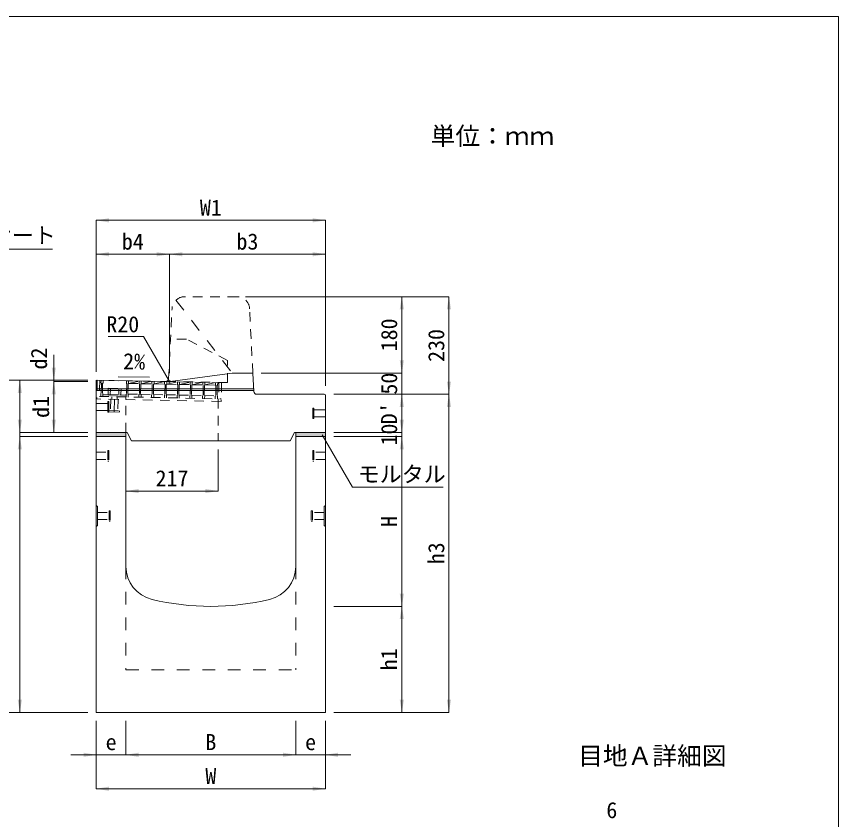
# Model space of a CAD drawing. Units: millimetres at full size. Extents: x 50430 to 75195, y -63423 to -40900.
# Drawn here: x 69867 to 71804, y -46250 to -44357 of the extents above; entities that cross this region are included whole.
import ezdxf
from ezdxf.enums import TextEntityAlignment as Align

# ---------------------------------------------------------------- set-up
doc = ezdxf.new("R2010")
doc.units = ezdxf.units.MM
doc.header["$LTSCALE"] = 30
doc.linetypes.add('USER1', pattern=[1.35, 0.75, -0.6])
doc.linetypes.add('USER2', pattern=[2, 1, -1])
for name, color, linetype, lineweight in [('0_2', 7, 'Continuous', 13), ('側溝・本体', 7, 'Continuous', 9), ('寸法線', 7, 'Continuous', 9), ('本体', 2, 'Continuous', 20), ('枠', 5, 'Continuous', 5), ('補助線', 8, 'Continuous', 13), ('ｲﾝｻｰﾄ', 3, 'USER1', 9), ('ｸﾞﾚｰﾁﾝｸﾞ', 7, 'USER1', 5)]:
    doc.layers.add(name, color=color, linetype=linetype, lineweight=lineweight)
doc.layers.add('ﾊｯﾁﾝｸﾞ', color=8, linetype='Continuous')
doc.styles.add('ＭＳ ゴシック', font='')
doc.styles.get('ＭＳ ゴシック').set_extended_font_data('MS Gothic')

# ---------------------------------------------------------------- blocks, each defined once
blk = doc.blocks.new('filled_arrow')
at = {"color": 0, "linetype": 'Continuous', "lineweight": -2}
blk.add_solid([(7.5, 1.25), (0, 0), (7.5, -1.25)], dxfattribs=at)

msp = doc.modelspace()

# ---------------------------------------------------------------- hatches: boundary and pattern name
at = {"layer": 'ﾊｯﾁﾝｸﾞ'}
for points in [[(70100.55, -45248.94), (70125.25, -45249.43), (70125.16, -45253.93), (70100.46, -45253.44), (70070.17, -45252.83), (70070.26, -45248.33)], [(70054.66, -45337.52), (70054.66, -45347.52), (70124.66, -45347.52), (70124.66, -45337.52)], [(70594.67, -45347.52), (70594.67, -45337.52), (70524.67, -45337.52), (70524.67, -45347.52)]]:
    msp.add_hatch(color=256, dxfattribs=at).paths.add_polyline_path(points)

# ---------------------------------------------------------------- linework, layer by layer
at = {"layer": '側溝・本体', "linetype": 'USER2'}
for p, q in [((70242.53, -45025.78), (70375.16, -45197.52)), ((70124.66, -45653.48), (70124.66, -45897.52)), ((70524.66, -45653.48), (70524.66, -45897.52)), ((70124.66, -45897.52), (70524.66, -45897.52))]:
    msp.add_line(p, q, dxfattribs=at)
at = {"layer": '側溝・本体', "linetype": 'USER1'}
for p, q in [((70386.13, -45017.52), (70263.2, -45017.52)), ((70225, -45210.75), (70233.24, -45046.02)), ((70423.66, -45197.52), (70416.09, -45046.02)), ((70266.96, -45117.62), (70229.66, -45117.62)), ((70363.85, -45167.62), (70266.96, -45117.62)), ((70363.85, -45219.97), (70363.85, -45167.62)), ((70363.85, -45219.97), (70217.89, -45217.4)), ((70124.66, -45337.52), (70124.67, -45253.92)), ((70341.75, -45258.26), (70341.76, -45357.52))]:
    msp.add_line(p, q, dxfattribs=at)
at = {"layer": '側溝・本体', "color": 4, "lineweight": 5}
for p, q in [((70054.66, -45234.52), (70425.51, -45234.52)), ((70054.66, -45238.52), (70425.71, -45238.52))]:
    msp.add_line(p, q, dxfattribs=at)
at = {"layer": '側溝・本体', "linetype": 'USER1'}
for centre, radius, start, end in [((70263.2, -45047.52), 30, 90, 177.1373), ((70386.13, -45047.52), 30, 2.86194, 90), ((70218.01, -45210.4), 7, 268.9861, 357.13558)]:
    msp.add_arc(centre, radius, start, end, dxfattribs=at)
at = {"layer": '寸法線'}
for p, q in [((70594.67, -44837.52), (70054.66, -44837.52)), ((70054.66, -45194.52), (70054.66, -44837.52)), ((70594.67, -45227.52), (70594.67, -44837.52)), ((70227.16, -44917.52), (70054.66, -44917.52)), ((70054.66, -45194.52), (70054.66, -44917.52)), ((70594.67, -44917.52), (70227.16, -44917.52)), ((70227.16, -45197.56), (70227.16, -44917.52)), ((70227.16, -45197.56), (70227.16, -44917.52)), ((70594.67, -45227.52), (70594.67, -44917.52)), ((70406.13, -45017.52), (70774.67, -45017.52)), ((70406.13, -45017.52), (70885.75, -45017.52)), ((70774.67, -45197.52), (70774.67, -45017.52)), ((70885.75, -45247.52), (70885.75, -45017.52)), ((70774.67, -45137.52), (70774.67, -45307.52)), ((69954.66, -45154.52), (69954.66, -45277.56)), ((70179.98, -45207.58), (70105.96, -45206.3)), ((70443.66, -45197.52), (70774.67, -45197.52)), ((70443.66, -45197.52), (70774.67, -45197.52)), ((70034.66, -45214.52), (69794.66, -45214.52)), ((69874.66, -45214.52), (69874.66, -45337.52)), ((70034.66, -45214.52), (69874.66, -45214.52)), ((70034.66, -45214.52), (69954.66, -45214.52)), ((69954.66, -45217.56), (69954.66, -45337.52)), ((70034.66, -45217.56), (69954.66, -45217.56)), ((70034.66, -45217.56), (69954.66, -45217.56)), ((70614.67, -45247.52), (70885.75, -45247.52)), ((70614.67, -45247.52), (70774.67, -45247.52)), ((70614.67, -45247.52), (70885.75, -45247.52)), ((70614.67, -45247.52), (70774.67, -45247.52)), ((70774.67, -45247.52), (70774.67, -45337.52)), ((70885.75, -45247.52), (70885.75, -45997.52)), ((69874.66, -45407.52), (69874.66, -45277.52)), ((70774.67, -45407.52), (70774.67, -45277.52)), ((70034.66, -45337.52), (69874.66, -45337.52)), ((70034.66, -45337.52), (69874.66, -45337.52)), ((70034.66, -45337.52), (69954.66, -45337.52)), ((70614.67, -45337.52), (70774.67, -45337.52)), ((70614.67, -45337.52), (70774.67, -45337.52)), ((69874.66, -45347.52), (69874.66, -45997.52)), ((70034.66, -45347.52), (69874.66, -45347.52)), ((70034.66, -45347.52), (69874.66, -45347.52)), ((70124.66, -45357.52), (70124.66, -45475.71)), ((70614.67, -45347.52), (70774.67, -45347.52)), ((70614.67, -45347.52), (70774.67, -45347.52)), ((70774.67, -45347.52), (70774.67, -45747.52)), ((70341.76, -45377.52), (70341.76, -45475.71)), ((70124.66, -45475.71), (70341.76, -45475.71)), ((70614.67, -45747.52), (70774.67, -45747.52)), ((70614.67, -45747.52), (70774.67, -45747.52)), ((70774.67, -45747.52), (70774.67, -45997.52)), ((70034.66, -45997.52), (69794.66, -45997.52)), ((70034.66, -45997.52), (69874.66, -45997.52)), ((70614.67, -45997.52), (70885.75, -45997.52)), ((70614.67, -45997.52), (70774.67, -45997.52)), ((70054.66, -46017.52), (70054.66, -46177.52)), ((70054.66, -46017.52), (70054.66, -46097.52)), ((70124.66, -46017.52), (70124.66, -46097.52)), ((70124.66, -46017.52), (70124.66, -46097.52)), ((70524.66, -46017.52), (70524.66, -46097.52)), ((70524.66, -46017.52), (70524.66, -46097.52)), ((70594.67, -46017.52), (70594.67, -46177.52)), ((70594.67, -46017.52), (70594.67, -46097.52)), ((70184.66, -46097.52), (69994.66, -46097.52)), ((70524.66, -46097.52), (70124.66, -46097.52)), ((70654.67, -46097.52), (70464.66, -46097.52)), ((70594.67, -46177.52), (70054.66, -46177.52))]:
    msp.add_line(p, q, dxfattribs=at)
for points in [[(69115.45, -45272.79), (69327.65, -44905.24), (69951.46, -44905.24)], [(70227.16, -45217.5), (70165.97, -45111.52), (70082.47, -45111.52)], [(70587.39, -45343.32), (70658.47, -45466.43), (70871.78, -45466.43)]]:
    msp.add_lwpolyline(points, dxfattribs=at)
at = {"layer": '本体'}
for p, q in [((70375.16, -45197.52), (70228.68, -45217.36)), ((70375.16, -45197.52), (70423.66, -45197.52)), ((70425.83, -45240.87), (70423.66, -45197.52)), ((70054.66, -45337.52), (70054.66, -45214.52)), ((70225.64, -45217.54), (70054.66, -45214.52)), ((70591.67, -45247.52), (70432.82, -45247.52)), ((70594.67, -45250.52), (70594.67, -45337.52)), ((70127.66, -45337.52), (70054.66, -45337.52)), ((70054.66, -45347.52), (70054.66, -45337.52)), ((70124.66, -45347.52), (70124.66, -45337.52)), ((70127.66, -45337.52), (70137.66, -45357.52)), ((70521.67, -45337.52), (70511.67, -45357.52)), ((70594.67, -45337.52), (70521.67, -45337.52)), ((70524.67, -45347.52), (70524.67, -45337.52)), ((70594.67, -45347.52), (70594.67, -45337.52)), ((70054.66, -45997.52), (70054.66, -45347.52)), ((70054.66, -45347.52), (70124.66, -45347.52)), ((70124.66, -45653.48), (70124.66, -45347.52)), ((70137.66, -45357.52), (70511.67, -45357.52)), ((70524.66, -45653.48), (70524.66, -45347.52)), ((70524.66, -45347.52), (70594.67, -45347.52)), ((70594.67, -45997.52), (70594.67, -45347.52)), ((70594.67, -45997.52), (70054.66, -45997.52))]:
    msp.add_line(p, q, dxfattribs=at)
at = {"layer": '本体', "color": 4, "lineweight": 5}
for p, q in [((70054.66, -45510.02), (70057.86, -45512.02)), ((70057.86, -45512.02), (70057.86, -45557.02)), ((70594.67, -45510.02), (70591.47, -45512.02)), ((70591.47, -45512.02), (70591.47, -45557.02)), ((70057.86, -45526.02), (70057.86, -45543.02)), ((70591.47, -45526.02), (70591.47, -45543.02)), ((70054.66, -45559.02), (70057.86, -45557.02)), ((70594.67, -45559.02), (70591.47, -45557.02))]:
    msp.add_line(p, q, dxfattribs=at)
at = {"layer": '本体'}
for centre, radius, start, end in [((70225.99, -45197.54), 20, 268.98846, 277.71331), ((70432.82, -45240.52), 7, 182.86194, 270), ((70591.67, -45250.52), 3, 0, 90), ((70204.67, -45653.48), 80, 180, 256.65767), ((70444.66, -45653.48), 80, 283.34234, 0), ((70324.67, -45147.52), 600, 256.65763, 283.34238)]:
    msp.add_arc(centre, radius, start, end, dxfattribs=at)
at = {"layer": '枠', "lineweight": 20}
for p in [(66203.72, -44356.85), (71803.72, -48216.85)]:
    msp.add_line(p, (71803.72, -44356.85), dxfattribs=at)
at = {"layer": '補助線'}
for p, q in [((70087.54, -45259.18), (70107.54, -45259.58)), ((70097.54, -45259.38), (70096.94, -45289.37))]:
    msp.add_line(p, q, dxfattribs=at)
at = {"layer": '補助線', "lineweight": 9}
msp.add_circle((70227.16, -45217.56), 2, dxfattribs=at)
at = {"layer": 'ｲﾝｻｰﾄ', "linetype": 'USER2'}
for p, q in [((70054.66, -45269.02), (70081.66, -45269.02)), ((70081.66, -45290.02), (70081.66, -45265.02)), ((70081.66, -45265.02), (70084.66, -45265.02)), ((70084.66, -45290.02), (70084.66, -45265.02)), ((70054.66, -45286.02), (70081.66, -45286.02)), ((70564.67, -45305.02), (70564.67, -45280.02)), ((70567.67, -45280.02), (70564.67, -45280.02)), ((70567.67, -45305.02), (70567.67, -45280.02)), ((70594.67, -45284.02), (70567.67, -45284.02)), ((70081.66, -45290.02), (70084.66, -45290.02)), ((70567.67, -45305.02), (70564.67, -45305.02)), ((70594.67, -45301.02), (70567.67, -45301.02))]:
    msp.add_line(p, q, dxfattribs=at)
at = {"layer": 'ｲﾝｻｰﾄ'}
for p, q in [((70089.04, -45259.21), (70088.5, -45286.2)), ((70089.04, -45259.21), (70106.04, -45259.55)), ((70106.04, -45259.55), (70105.5, -45286.54)), ((70084.5, -45286.12), (70084.44, -45289.12)), ((70084.5, -45286.12), (70109.5, -45286.62)), ((70109.5, -45286.62), (70109.44, -45289.62)), ((70594.67, -45301.02), (70594.67, -45284.02)), ((70084.44, -45289.12), (70109.44, -45289.62)), ((70054.66, -45384.02), (70081.66, -45384.02)), ((70081.66, -45380.02), (70081.66, -45405.02)), ((70081.66, -45380.02), (70084.66, -45380.02)), ((70084.66, -45380.02), (70084.66, -45405.02)), ((70564.66, -45380.02), (70564.66, -45405.02)), ((70567.66, -45380.02), (70564.66, -45380.02)), ((70567.66, -45380.02), (70567.66, -45405.02)), ((70594.66, -45384.02), (70567.66, -45384.02)), ((70594.66, -45384.02), (70594.66, -45401.02)), ((70054.66, -45401.02), (70081.66, -45401.02)), ((70594.66, -45401.02), (70567.66, -45401.02)), ((70081.66, -45405.02), (70084.66, -45405.02)), ((70567.66, -45405.02), (70564.66, -45405.02)), ((70057.86, -45526.02), (70084.86, -45526.02)), ((70084.86, -45522.02), (70084.86, -45547.02)), ((70084.86, -45522.02), (70087.87, -45522.02)), ((70087.87, -45522.02), (70087.87, -45547.02)), ((70561.46, -45522.02), (70561.46, -45547.02)), ((70564.46, -45522.02), (70561.46, -45522.02)), ((70564.46, -45522.02), (70564.46, -45547.02)), ((70591.47, -45526.02), (70564.46, -45526.02)), ((70057.86, -45543.02), (70084.86, -45543.02)), ((70084.86, -45547.02), (70087.87, -45547.02)), ((70564.46, -45547.02), (70561.46, -45547.02)), ((70591.47, -45543.02), (70564.46, -45543.02))]:
    msp.add_line(p, q, dxfattribs=at)
at = {"layer": 'ｸﾞﾚｰﾁﾝｸﾞ'}
for p, q in [((70056.93, -45214.56), (70056.05, -45258.55)), ((70349.87, -45220.42), (70056.93, -45214.56)), ((70062.93, -45214.68), (70062.17, -45252.67)), ((70065.93, -45214.74), (70065.81, -45220.74)), ((70065.81, -45220.74), (70066.79, -45221.76)), ((70066.79, -45221.76), (70066.31, -45245.75)), ((70069.79, -45221.82), (70069.31, -45245.81)), ((70070.81, -45220.84), (70069.79, -45221.82)), ((70070.93, -45214.84), (70070.81, -45220.84)), ((70125.92, -45215.94), (70125.8, -45221.94)), ((70125.8, -45221.94), (70126.78, -45222.96)), ((70126.78, -45222.96), (70126.3, -45246.95)), ((70129.77, -45223.02), (70129.29, -45247.01)), ((70130.79, -45222.04), (70129.77, -45223.02)), ((70130.91, -45216.04), (70130.79, -45222.04)), ((70130.79, -45222.04), (70155.91, -45216.54)), ((70130.79, -45222.04), (70155.79, -45222.54)), ((70155.91, -45216.54), (70155.79, -45222.54)), ((70155.79, -45222.54), (70156.77, -45223.56)), ((70156.77, -45223.56), (70156.29, -45247.55)), ((70159.77, -45223.62), (70159.29, -45247.61)), ((70160.79, -45222.64), (70159.77, -45223.62)), ((70160.91, -45216.64), (70160.79, -45222.64)), ((70160.79, -45222.64), (70185.9, -45217.14)), ((70160.79, -45222.64), (70185.78, -45223.14)), ((70185.9, -45217.14), (70185.78, -45223.14)), ((70185.78, -45223.14), (70186.76, -45224.16)), ((70186.76, -45224.16), (70186.28, -45248.15)), ((70189.76, -45224.22), (70189.28, -45248.21)), ((70190.78, -45223.24), (70189.76, -45224.22)), ((70190.9, -45217.24), (70190.78, -45223.24)), ((70190.78, -45223.24), (70215.9, -45217.74)), ((70190.78, -45223.24), (70215.78, -45223.74)), ((70215.9, -45217.74), (70215.78, -45223.74)), ((70215.78, -45223.74), (70216.76, -45224.76)), ((70216.76, -45224.76), (70216.28, -45248.75)), ((70219.76, -45224.82), (70219.28, -45248.81)), ((70220.78, -45223.84), (70219.76, -45224.82)), ((70220.9, -45217.84), (70220.78, -45223.84)), ((70220.78, -45223.84), (70245.89, -45218.34)), ((70220.78, -45223.84), (70245.77, -45224.34)), ((70220.78, -45223.84), (70245.77, -45224.34)), ((70245.89, -45218.34), (70245.77, -45224.34)), ((70245.77, -45224.34), (70246.75, -45225.36)), ((70246.75, -45225.36), (70246.27, -45249.35)), ((70249.75, -45225.42), (70249.27, -45249.41)), ((70250.77, -45224.44), (70249.75, -45225.42)), ((70250.89, -45218.44), (70250.77, -45224.44)), ((70250.77, -45224.44), (70275.89, -45218.94)), ((70250.77, -45224.44), (70275.77, -45224.94)), ((70275.89, -45218.94), (70275.77, -45224.94)), ((70275.77, -45224.94), (70276.75, -45225.96)), ((70276.75, -45225.96), (70276.27, -45249.95)), ((70279.74, -45226.02), (70279.26, -45250.01)), ((70280.76, -45225.04), (70279.74, -45226.02)), ((70280.88, -45219.04), (70280.76, -45225.04)), ((70280.76, -45225.04), (70305.88, -45219.54)), ((70280.76, -45225.04), (70305.76, -45225.54)), ((70280.76, -45225.04), (70305.76, -45225.54)), ((70305.88, -45219.54), (70305.76, -45225.54)), ((70305.76, -45225.54), (70306.74, -45226.56)), ((70306.74, -45226.56), (70306.26, -45250.55)), ((70309.74, -45226.62), (70309.26, -45250.61)), ((70310.76, -45225.64), (70309.74, -45226.62)), ((70310.88, -45219.64), (70310.76, -45225.64)), ((70310.76, -45225.64), (70335.87, -45220.14)), ((70310.76, -45225.64), (70335.75, -45226.14)), ((70335.87, -45220.14), (70335.75, -45226.14)), ((70335.75, -45226.14), (70336.73, -45227.16)), ((70336.73, -45227.16), (70336.25, -45251.15)), ((70339.73, -45227.22), (70339.25, -45251.21)), ((70340.75, -45226.24), (70339.73, -45227.22)), ((70340.87, -45220.24), (70340.75, -45226.24)), ((70343.87, -45220.3), (70343.11, -45258.29)), ((70349.87, -45220.42), (70348.99, -45264.41)), ((70065.17, -45252.73), (70065.29, -45246.73)), ((70065.29, -45246.73), (70066.31, -45245.75)), ((70070.29, -45246.83), (70069.31, -45245.81)), ((70070.17, -45252.83), (70070.29, -45246.83)), ((70070.26, -45248.33), (70125.25, -45249.43)), ((70083.05, -45233.58), (70082.75, -45248.58)), ((70083.05, -45233.58), (70082.75, -45248.58)), ((70082.75, -45248.58), (70112.75, -45249.18)), ((70082.75, -45248.58), (70112.75, -45249.18)), ((70083.05, -45233.58), (70113.05, -45234.18)), ((70083.05, -45233.58), (70113.05, -45234.18)), ((70088.05, -45233.68), (70087.75, -45248.68)), ((70088.05, -45233.68), (70087.75, -45248.68)), ((70108.05, -45234.08), (70107.75, -45249.08)), ((70108.05, -45234.08), (70107.75, -45249.08)), ((70113.05, -45234.18), (70112.75, -45249.18)), ((70113.05, -45234.18), (70112.75, -45249.18)), ((70125.16, -45253.93), (70125.28, -45247.93)), ((70125.28, -45247.93), (70126.3, -45246.95)), ((70129.29, -45247.01), (70156.29, -45247.55)), ((70130.27, -45248.03), (70129.29, -45247.01)), ((70130.15, -45254.03), (70130.27, -45248.03)), ((70155.15, -45254.53), (70155.27, -45248.53)), ((70155.27, -45248.53), (70156.29, -45247.55)), ((70160.27, -45248.63), (70159.29, -45247.61)), ((70159.29, -45247.61), (70186.28, -45248.15)), ((70160.15, -45254.63), (70160.27, -45248.63)), ((70185.14, -45255.13), (70185.26, -45249.13)), ((70185.26, -45249.13), (70186.28, -45248.15)), ((70190.26, -45249.23), (70189.28, -45248.21)), ((70189.28, -45248.21), (70216.28, -45248.75)), ((70190.14, -45255.23), (70190.26, -45249.23)), ((70215.14, -45255.73), (70215.26, -45249.73)), ((70215.26, -45249.73), (70216.28, -45248.75)), ((70220.26, -45249.83), (70219.28, -45248.81)), ((70219.28, -45248.81), (70246.27, -45249.35)), ((70220.14, -45255.83), (70220.26, -45249.83)), ((70245.25, -45250.33), (70246.27, -45249.35)), ((70250.25, -45250.43), (70249.27, -45249.41)), ((70249.27, -45249.41), (70276.27, -45249.95)), ((70348.99, -45264.41), (70056.05, -45258.55)), ((70062.17, -45252.67), (70349.11, -45258.41)), ((70091.04, -45259.25), (70091.16, -45253.25)), ((70091.04, -45259.25), (70091.16, -45253.25)), ((70104.04, -45259.51), (70104.16, -45253.51)), ((70104.04, -45259.51), (70104.16, -45253.51)), ((70124.16, -45253.91), (70124.04, -45259.91)), ((70124.16, -45253.91), (70124.04, -45259.91)), ((70245.13, -45256.33), (70245.25, -45250.33)), ((70250.13, -45256.43), (70250.25, -45250.43)), ((70275.13, -45256.93), (70275.25, -45250.93)), ((70275.25, -45250.93), (70276.27, -45249.95)), ((70279.26, -45250.01), (70306.26, -45250.55)), ((70280.24, -45251.03), (70279.26, -45250.01)), ((70280.12, -45257.03), (70280.24, -45251.03)), ((70305.12, -45257.53), (70305.24, -45251.53)), ((70305.24, -45251.53), (70306.26, -45250.55)), ((70309.26, -45250.61), (70336.25, -45251.15)), ((70310.24, -45251.63), (70309.26, -45250.61)), ((70310.12, -45257.63), (70310.24, -45251.63)), ((70335.11, -45258.13), (70335.23, -45252.13)), ((70335.23, -45252.13), (70336.25, -45251.15)), ((70340.23, -45252.23), (70339.25, -45251.21)), ((70340.11, -45258.23), (70340.23, -45252.23))]:
    msp.add_line(p, q, dxfattribs=at)

# ---------------------------------------------------------------- block references
at = {"layer": '寸法線', "xscale": 4, "yscale": 4}
for p in [(70054.66, -44837.52), (70054.66, -44917.52), (70227.16, -44917.52), (70124.66, -45475.71), (70124.66, -46097.52), (70124.66, -46097.52), (70594.67, -46097.52), (70054.66, -46177.52)]:
    msp.add_blockref('filled_arrow', p, dxfattribs=at)
at = {"layer": '寸法線'}
for p, xscale, yscale, rotation in [((70594.67, -44837.52), 4, 4, 180), ((70227.16, -44917.52), 4, 4, 180), ((70594.67, -44917.52), 4, 4, 180), ((70774.67, -45017.52), 4, 4, 270), ((70885.75, -45017.52), 4, 4, 270), ((70774.67, -45197.52), 4, 4, 90), ((70774.67, -45197.52), 4, 4, 90), ((69954.66, -45214.52), 4, 4, 90), ((70179.98, -45207.58), 0.2, 0.2, 179), ((69874.66, -45214.52), 4, 4, 270), ((69954.66, -45217.56), 4, 4, 270), ((69954.66, -45217.56), 4, 4, 270), ((70227.16, -45217.5), 0.2, 0.2, 120), ((70885.75, -45247.52), 4, 4, 90), ((70774.67, -45247.52), 4, 4, 270), ((70774.67, -45247.52), 4, 4, 270), ((70885.75, -45247.52), 4, 4, 270), ((69874.66, -45337.52), 4, 4, 90), ((69874.66, -45337.52), 4, 4, 90), ((69954.66, -45337.52), 4, 4, 90), ((70774.67, -45337.52), 4, 4, 90), ((70774.67, -45337.52), 4, 4, 90), ((70587.39, -45343.32), 0.2, 0.2, 300), ((69874.66, -45347.52), 4, 4, 270), ((69874.66, -45347.52), 4, 4, 270), ((70774.67, -45347.52), 4, 4, 270), ((70774.67, -45347.52), 4, 4, 270), ((70341.76, -45475.71), 4, 4, 180), ((70774.67, -45747.52), 4, 4, 90), ((70774.67, -45747.52), 4, 4, 270), ((69874.66, -45997.52), 4, 4, 90), ((70774.67, -45997.52), 4, 4, 90), ((70885.75, -45997.52), 4, 4, 90), ((70054.66, -46097.52), 4, 4, 180), ((70524.66, -46097.52), 4, 4, 180), ((70524.66, -46097.52), 4, 4, 180), ((70594.67, -46177.52), 4, 4, 180)]:
    msp.add_blockref('filled_arrow', p, dxfattribs=dict(at, xscale=xscale, yscale=yscale, rotation=rotation))

# ---------------------------------------------------------------- texts
at = {"layer": '0_2', "style": 'ＭＳ ゴシック'}
msp.add_text('単位：ｍｍ', height=42.72, dxfattribs=at).set_placement((70988.28, -44638.77), align=Align.MIDDLE_CENTER)
msp.add_text('2%', height=37.98, rotation=359, dxfattribs=at).set_placement((70143.99, -45170.03), align=Align.MIDDLE_CENTER)
msp.add_text('目地Ａ詳細図', height=42.72, dxfattribs=at).set_placement((71190.15, -46134.17), align=Align.BOTTOM_LEFT)
at = {"layer": '寸法線', "style": 'ＭＳ ゴシック'}
for s, p in [('W1', (70324.67, -44807.52)), ('b4', (70140.91, -44887.52)), ('b3', (70410.92, -44887.52)), ('217', (70233.21, -45445.71)), ('e', (70089.66, -46067.52)), ('B', (70324.66, -46067.52)), ('e', (70559.67, -46067.52)), ('W', (70324.66, -46147.52)), ('6', (71269.46, -46227.9))]:
    msp.add_text(s, height=37.98, dxfattribs=at).set_placement(p, align=Align.MIDDLE_CENTER)
for s, p in [('施工吊り上げ用インサート', (69337.65, -44853.79)), ('モルタル', (70670.97, -45417))]:
    msp.add_text(s, height=37.98, dxfattribs=at).set_placement(p, align=Align.TOP_LEFT)
msp.add_text('R20', height=37.98, dxfattribs=at).set_placement((70155.97, -45063.52), align=Align.TOP_RIGHT)
for s, p in [('180', (70744.67, -45107.52)), ('230', (70855.75, -45132.52)), ('d2', (69919.66, -45163.41)), ('50', (70744.67, -45222.52)), ('d1', (69924.66, -45277.54)), ("D'", (70744.67, -45292.52)), ('10', (70744.67, -45342.52)), ('H', (70744.67, -45547.52)), ('h3', (70855.75, -45622.52)), ('h1', (70744.67, -45872.52))]:
    msp.add_text(s, height=37.98, rotation=90, dxfattribs=at).set_placement(p, align=Align.MIDDLE_CENTER)

doc.saveas('drawing.dxf')
